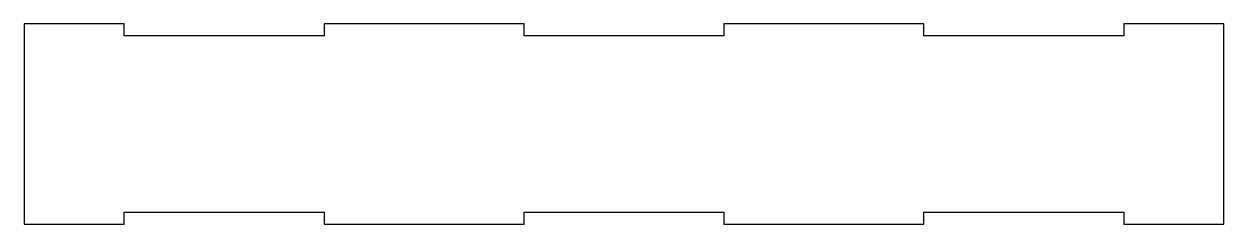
# Model space of a CAD drawing. Header units: millimetres. Extents: x -150 to 150, y -25 to 25.
import ezdxf

# ---------------------------------------------------------------- set-up
doc = ezdxf.new("R2010")
doc.units = ezdxf.units.MM
doc.layers.add('PERIMETER', color=5, linetype='CONTINUOUS')

msp = doc.modelspace()

# ---------------------------------------------------------------- linework, layer by layer
at = {"layer": 'PERIMETER'}
for p, q in [((-125, 25.01), (-150.03, 25.01)), ((-150.03, 25.01), (-150.03, -25.01)), ((-125, 22.01), (-125, 25.01)), ((-25, 25.01), (-75, 25.01)), ((-75, 25.01), (-75, 22.01)), ((-25, 22.01), (-25, 25.01)), ((75, 25.01), (25, 25.01)), ((25, 25.01), (25, 22.01)), ((75, 22.01), (75, 25.01)), ((150.03, 25.01), (125, 25.01)), ((125, 25.01), (125, 22.01)), ((150.03, -25.01), (150.03, 25.01)), ((-75, 22.01), (-125, 22.01)), ((25, 22.01), (-25, 22.01)), ((125, 22.01), (75, 22.01)), ((-125, -25.01), (-125, -22.01)), ((-125, -22.01), (-75, -22.01)), ((-75, -22.01), (-75, -25.01)), ((-25, -25.01), (-25, -22.01)), ((-25, -22.01), (25, -22.01)), ((25, -22.01), (25, -25.01)), ((75, -25.01), (75, -22.01)), ((75, -22.01), (125, -22.01)), ((125, -22.01), (125, -25.01)), ((-150.03, -25.01), (-125, -25.01)), ((-75, -25.01), (-25, -25.01)), ((25, -25.01), (75, -25.01)), ((125, -25.01), (150.03, -25.01))]:
    msp.add_line(p, q, dxfattribs=at)

doc.saveas('drawing.dxf')
